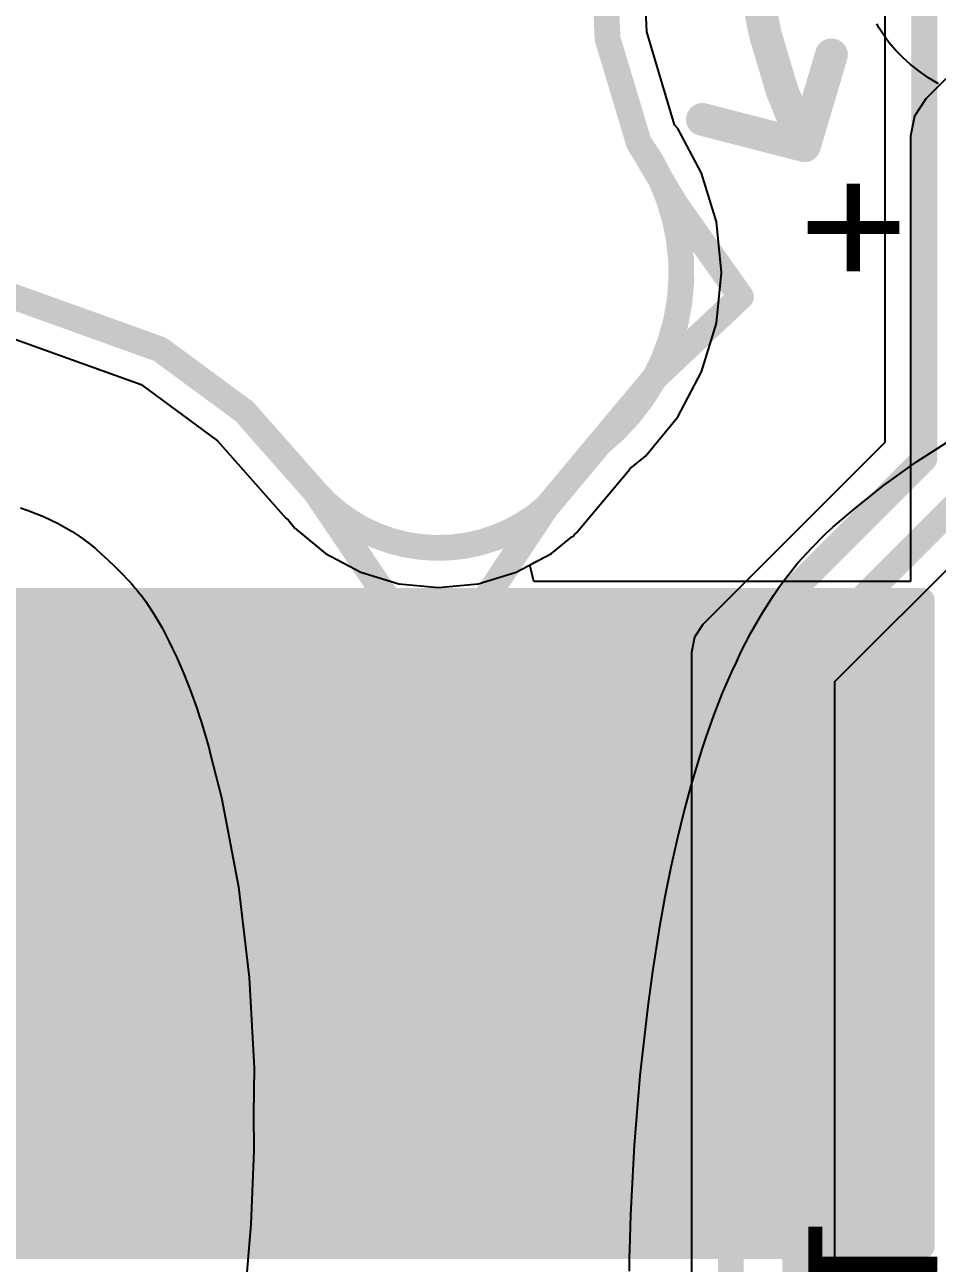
# Model space of a CAD drawing. Header units: inches. Extents: x -30 to 118, y 20 to 51.
# Drawn here: x 64.53 to 71.6, y 35.57 to 45.16 of the extents above; entities that cross this region are included whole.
import ezdxf

# ---------------------------------------------------------------- set-up
doc = ezdxf.new("R2010")
doc.units = ezdxf.units.IN
for name, color, linetype in [('Bottom Component Outline', 56, 'Continuous'), ('Bottom Courtyard', 56, 'Continuous'), ('Bottom Layer', 5, 'Continuous'), ('Bottom Overlay', 54, 'Continuous'), ('Bottom Solder', 6, 'Continuous'), ('Keep-Out Layer', 6, 'Continuous'), ('Mechanical 1', 6, 'Continuous'), ('Top Layer', 1, 'Continuous'), ('Top Overlay', 2, 'Continuous')]:
    doc.layers.add(name, color=color, linetype=linetype)
doc.styles.add('Arial', font='', dxfattribs={"height": 0.2})
doc.styles.get('Arial').set_extended_font_data('Arial')

# ---------------------------------------------------------------- blocks, each defined once
blk = doc.blocks.new('I___________________B_530')
at = {"layer": 'Bottom Layer'}
blk.add_hatch(color=5, dxfattribs=at).paths.add_polyline_path([(-13, 2.5), (13, 2.5), (13, -2.5), (-13, -2.5)])
at = {"layer": 'Bottom Solder'}
blk.add_hatch(color=6, dxfattribs=at).paths.add_polyline_path([(-13.05, 2.55), (13.05, 2.55), (13.05, -2.55), (-13.05, -2.55)])
at = {"layer": 'Bottom Component Outline'}
for points in [[(-13.081, 2.5, 0.2, 0.2, 0), (-13.081, -2.5, 0.2, 0.2, 0)], [(13.081, 2.5, 0.2, 0.2, 0), (-13.081, 2.5, 0.2, 0.2, 0)], [(13.081, -2.5, 0.2, 0.2, 0), (-13.081, -2.5, 0.2, 0.2, 0)]]:
    blk.add_lwpolyline(points, format="xyseb", dxfattribs=at)
for points in [[(-13.131, 2.5, 0.1, 0.1, 1), (-13.031, 2.5, 0.1, 0.1, 1)], [(-13.131, 2.5, 0.1, 0.1, 1), (-13.031, 2.5, 0.1, 0.1, 1)], [(-13.131, -2.5, 0.1, 0.1, 1), (-13.031, -2.5, 0.1, 0.1, 1)], [(-13.131, -2.5, 0.1, 0.1, 1), (-13.031, -2.5, 0.1, 0.1, 1)]]:
    blk.add_lwpolyline(points, format="xyseb", close=True, dxfattribs=at)
at = {"layer": 'Bottom Courtyard'}
for points in [[(13.081, 2.5, 0.2, 0.2, 0), (-13.081, 2.5, 0.2, 0.2, 0)], [(-13.081, 2.5, 0.2, 0.2, 0), (-13.081, -2.5, 0.2, 0.2, 0)], [(13.081, -2.5, 0.2, 0.2, 0), (-13.081, -2.5, 0.2, 0.2, 0)]]:
    blk.add_lwpolyline(points, format="xyseb", dxfattribs=at)
for points in [[(-13.131, 2.5, 0.1, 0.1, 1), (-13.031, 2.5, 0.1, 0.1, 1)], [(-13.131, 2.5, 0.1, 0.1, 1), (-13.031, 2.5, 0.1, 0.1, 1)], [(-13.131, -2.5, 0.1, 0.1, 1), (-13.031, -2.5, 0.1, 0.1, 1)], [(-13.131, -2.5, 0.1, 0.1, 1), (-13.031, -2.5, 0.1, 0.1, 1)]]:
    blk.add_lwpolyline(points, format="xyseb", close=True, dxfattribs=at)

msp = doc.modelspace()

# ---------------------------------------------------------------- linework, layer by layer
at = {"layer": 'Bottom Layer'}
for p, q in [((73.3559, 46.4327), (71.5116, 44.5884)), ((69.3485, 45.1073), (69.3072, 46.0942)), ((69.5644, 44.389), (69.3485, 45.1073)), ((71.5116, 44.5884), (71.4232, 44.4561)), ((71.4232, 44.4561), (71.3922, 44.3)), ((69.5882, 44.3599), (69.5644, 44.389)), ((69.7741, 44.0123), (69.5882, 44.3599)), ((71.3922, 44.3), (71.3922, 44.3)), ((71.3922, 44.3), (71.3922, 40.85)), ((69.8885, 43.6351), (69.7741, 44.0123)), ((69.9271, 43.2428), (69.8885, 43.6351)), ((69.8885, 42.8506), (69.9271, 43.2428)), ((69.7741, 42.4734), (69.8885, 42.8506)), ((69.5882, 42.1258), (69.7741, 42.4734)), ((69.3382, 41.8211), (69.5882, 42.1258)), ((69.2167, 41.7214), (69.3382, 41.8211)), ((68.8528, 41.285), (69.2162, 41.7205)), ((69.2162, 41.7205), (69.2167, 41.7214)), ((68.8041, 41.2267), (68.8527, 41.2849)), ((68.8527, 41.2849), (68.8527, 41.285)), ((68.8527, 41.285), (68.8528, 41.285)), ((68.8528, 41.285), (68.8528, 41.285)), ((68.61, 41.0672), (68.7673, 41.1963)), ((68.7673, 41.1963), (68.7685, 41.195)), ((68.7685, 41.195), (68.7856, 41.2064)), ((68.7856, 41.2064), (68.7918, 41.2158)), ((68.7918, 41.2158), (68.8041, 41.2267)), ((68.4412, 40.977), (68.61, 41.0672)), ((68.473, 40.85), (68.4412, 40.977)), ((71.3922, 40.85), (68.473, 40.85))]:
    msp.add_line(p, q, dxfattribs=at)
at = {"layer": 'Bottom Overlay'}
for points in [[(70.5714, 44.226, 0.254, 0.254, -0.221181), (70.5714, 48.234, 0.254, 0.254, 0)], [(70.5714, 44.226, 0.254, 0.254, 0), (70.78, 44.93, 0.254, 0.254, 0)], [(69.78, 44.43, 0.254, 0.254, 0), (70.5714, 44.226, 0.254, 0.254, 0)]]:
    msp.add_lwpolyline(points, format="xyseb", dxfattribs=at)
for points in [[(70.7165, 44.93, 0.127, 0.127, 1), (70.8435, 44.93, 0.127, 0.127, 1)], [(69.7165, 44.43, 0.127, 0.127, 1), (69.8435, 44.43, 0.127, 0.127, 1)], [(70.5079, 44.226, 0.127, 0.127, 1), (70.6349, 44.226, 0.127, 0.127, 1)], [(70.5079, 44.226, 0.127, 0.127, 1), (70.6349, 44.226, 0.127, 0.127, 1)], [(70.5079, 44.226, 0.127, 0.127, 1), (70.6349, 44.226, 0.127, 0.127, 1)]]:
    msp.add_lwpolyline(points, format="xyseb", close=True, dxfattribs=at)
at = {"layer": 'Keep-Out Layer'}
for points in [[(69.001, 46.0941, 0.2, 0.2, 0), (69.0445, 45.0561, 0.2, 0.2, 0)], [(69.0445, 45.0561, 0.2, 0.2, 0), (69.2865, 44.251, 0.2, 0.2, 0)], [(69.2865, 44.251, 0.2, 0.2, -0.401933), (68.9814, 41.9165, 0.2, 0.2, 0)], [(64.4007, 43.0702, 0.2, 0.2, 0), (65.5759, 42.6482, 0.2, 0.2, 0)], [(65.5759, 42.6482, 0.2, 0.2, 0), (66.2302, 42.1661, 0.2, 0.2, 0)], [(66.2302, 42.1661, 0.2, 0.2, 0), (66.7809, 41.5424, 0.2, 0.2, 0)], [(68.5693, 41.4227, 0.2, 0.2, 0), (68.9814, 41.9165, 0.2, 0.2, 0)], [(68.5693, 41.4227, 0.2, 0.2, -0.414214), (66.7809, 41.5424, 0.2, 0.2, 0)]]:
    msp.add_lwpolyline(points, format="xyseb", dxfattribs=at)
for points in [[(68.9945, 45.0561, 0.1, 0.1, 1), (69.0945, 45.0561, 0.1, 0.1, 1)], [(68.9945, 45.0561, 0.1, 0.1, 1), (69.0945, 45.0561, 0.1, 0.1, 1)], [(69.2365, 44.251, 0.1, 0.1, 1), (69.3365, 44.251, 0.1, 0.1, 1)], [(69.2365, 44.251, 0.1, 0.1, 1), (69.3365, 44.251, 0.1, 0.1, 1)], [(65.5259, 42.6482, 0.1, 0.1, 1), (65.6259, 42.6482, 0.1, 0.1, 1)], [(65.5259, 42.6482, 0.1, 0.1, 1), (65.6259, 42.6482, 0.1, 0.1, 1)], [(66.1802, 42.1661, 0.1, 0.1, 1), (66.2802, 42.1661, 0.1, 0.1, 1)], [(66.1802, 42.1661, 0.1, 0.1, 1), (66.2802, 42.1661, 0.1, 0.1, 1)], [(68.9314, 41.9165, 0.1, 0.1, 1), (69.0314, 41.9165, 0.1, 0.1, 1)], [(68.9314, 41.9165, 0.1, 0.1, 1), (69.0314, 41.9165, 0.1, 0.1, 1)], [(66.7309, 41.5424, 0.1, 0.1, 1), (66.8309, 41.5424, 0.1, 0.1, 1)], [(66.7309, 41.5424, 0.1, 0.1, 1), (66.8309, 41.5424, 0.1, 0.1, 1)], [(68.5193, 41.4227, 0.1, 0.1, 1), (68.6193, 41.4227, 0.1, 0.1, 1)], [(68.5193, 41.4227, 0.1, 0.1, 1), (68.6193, 41.4227, 0.1, 0.1, 1)]]:
    msp.add_lwpolyline(points, format="xyseb", close=True, dxfattribs=at)
at = {"layer": 'Mechanical 1'}
for points in [[(69.001, 46.0941, 0.2, 0.2, 0), (69.0445, 45.0561, 0.2, 0.2, 0)], [(69.0445, 45.0561, 0.2, 0.2, 0), (69.2865, 44.251, 0.2, 0.2, 0)], [(69.2865, 44.251, 0.2, 0.2, 0), (69.5706, 43.7737, 0.2, 0.2, 0)], [(69.5706, 43.7737, 0.2, 0.2, 0), (70.0786, 43.0562, 0.2, 0.2, 0)], [(64.4007, 43.0702, 0.2, 0.2, 0), (65.5759, 42.6482, 0.2, 0.2, 0)], [(69.3935, 42.4102, 0.2, 0.2, 0), (70.0786, 43.0562, 0.2, 0.2, 0)], [(65.5759, 42.6482, 0.2, 0.2, 0), (66.2302, 42.1661, 0.2, 0.2, 0)], [(68.5693, 41.4227, 0.2, 0.2, 0), (69.3935, 42.4102, 0.2, 0.2, 0)], [(66.2302, 42.1661, 0.2, 0.2, 0), (66.7809, 41.5424, 0.2, 0.2, 0)], [(66.7809, 41.5424, 0.2, 0.2, 0), (67.7219, 40.1522, 0.2, 0.2, 0)], [(67.7219, 40.1522, 0.2, 0.2, 0), (68.5693, 41.4227, 0.2, 0.2, 0)]]:
    msp.add_lwpolyline(points, format="xyseb", dxfattribs=at)
for points in [[(68.9945, 45.0561, 0.1, 0.1, 1), (69.0945, 45.0561, 0.1, 0.1, 1)], [(68.9945, 45.0561, 0.1, 0.1, 1), (69.0945, 45.0561, 0.1, 0.1, 1)], [(69.2365, 44.251, 0.1, 0.1, 1), (69.3365, 44.251, 0.1, 0.1, 1)], [(69.2365, 44.251, 0.1, 0.1, 1), (69.3365, 44.251, 0.1, 0.1, 1)], [(69.5206, 43.7737, 0.1, 0.1, 1), (69.6206, 43.7737, 0.1, 0.1, 1)], [(69.5206, 43.7737, 0.1, 0.1, 1), (69.6206, 43.7737, 0.1, 0.1, 1)], [(70.0286, 43.0562, 0.1, 0.1, 1), (70.1286, 43.0562, 0.1, 0.1, 1)], [(70.0286, 43.0562, 0.1, 0.1, 1), (70.1286, 43.0562, 0.1, 0.1, 1)], [(65.5259, 42.6482, 0.1, 0.1, 1), (65.6259, 42.6482, 0.1, 0.1, 1)], [(65.5259, 42.6482, 0.1, 0.1, 1), (65.6259, 42.6482, 0.1, 0.1, 1)], [(69.3435, 42.4102, 0.1, 0.1, 1), (69.4435, 42.4102, 0.1, 0.1, 1)], [(69.3435, 42.4102, 0.1, 0.1, 1), (69.4435, 42.4102, 0.1, 0.1, 1)], [(66.1802, 42.1661, 0.1, 0.1, 1), (66.2802, 42.1661, 0.1, 0.1, 1)], [(66.1802, 42.1661, 0.1, 0.1, 1), (66.2802, 42.1661, 0.1, 0.1, 1)], [(66.7309, 41.5424, 0.1, 0.1, 1), (66.8309, 41.5424, 0.1, 0.1, 1)], [(66.7309, 41.5424, 0.1, 0.1, 1), (66.8309, 41.5424, 0.1, 0.1, 1)], [(68.5193, 41.4227, 0.1, 0.1, 1), (68.6193, 41.4227, 0.1, 0.1, 1)], [(68.5193, 41.4227, 0.1, 0.1, 1), (68.6193, 41.4227, 0.1, 0.1, 1)], [(67.6719, 40.1522, 0.1, 0.1, 1), (67.7719, 40.1522, 0.1, 0.1, 1)], [(67.6719, 40.1522, 0.1, 0.1, 1), (67.7719, 40.1522, 0.1, 0.1, 1)]]:
    msp.add_lwpolyline(points, format="xyseb", close=True, dxfattribs=at)
at = {"layer": 'Top Layer'}
for p, q in [((71.1941, 48.4), (71.1941, 41.9267)), ((69.3485, 45.1073), (69.3072, 46.0942)), ((69.5644, 44.389), (69.3485, 45.1073)), ((69.5882, 44.3599), (69.5644, 44.389)), ((69.7741, 44.0123), (69.5882, 44.3599)), ((69.8885, 43.6351), (69.7741, 44.0123)), ((69.9271, 43.2428), (69.8885, 43.6351)), ((69.8885, 42.8506), (69.9271, 43.2428)), ((69.7741, 42.4734), (69.8885, 42.8506)), ((64.328, 42.7713), (65.4305, 42.3754)), ((69.5882, 42.1258), (69.7741, 42.4734)), ((65.4305, 42.3754), (66.0225, 41.9392)), ((69.3382, 41.8211), (69.5882, 42.1258)), ((66.0225, 41.9392), (66.5516, 41.34)), ((71.1941, 41.9267), (69.7837, 40.5163)), ((69.2167, 41.7214), (69.3382, 41.8211)), ((68.8528, 41.285), (69.2162, 41.7205)), ((69.2162, 41.7205), (69.2167, 41.7214)), ((70.8059, 40.0733), (72.2163, 41.4837)), ((66.5516, 41.34), (66.5691, 41.3267)), ((66.5691, 41.3267), (66.6213, 41.2631)), ((68.8041, 41.2267), (68.8527, 41.2849)), ((68.8527, 41.2849), (68.8527, 41.285)), ((68.8527, 41.285), (68.8528, 41.285)), ((68.8528, 41.285), (68.8528, 41.285)), ((66.6213, 41.2631), (66.8599, 41.0672)), ((68.61, 41.0672), (68.7673, 41.1963)), ((68.7673, 41.1963), (68.7685, 41.195)), ((68.7685, 41.195), (68.7856, 41.2064)), ((68.7856, 41.2064), (68.7918, 41.2158)), ((68.7918, 41.2158), (68.8041, 41.2267)), ((66.8599, 41.0672), (67.1322, 40.9217)), ((68.3377, 40.9217), (68.61, 41.0672)), ((67.1322, 40.9217), (67.4277, 40.832)), ((68.0422, 40.832), (68.3377, 40.9217)), ((67.4277, 40.832), (67.735, 40.8018)), ((67.735, 40.8018), (68.0422, 40.832)), ((69.7837, 40.5163), (69.7174, 40.4171)), ((69.7174, 40.4171), (69.6941, 40.3)), ((69.6941, 40.3), (69.6941, 40.3)), ((69.6941, 40.3), (69.6941, 34.9568)), ((70.8059, 31), (70.8059, 40.0733))]:
    msp.add_line(p, q, dxfattribs=at)
for points in [[(71.5, 41.8, 0.2, 0.2, 0), (71.5, 48.4, 0.2, 0.2, 0)], [(70, 40.3, 0.2, 0.2, 0), (71.5, 41.8, 0.2, 0.2, 0)], [(70.5, 40.2, 0.2, 0.2, 0), (72, 41.7, 0.2, 0.2, 0)], [(70, 31.2, 0.2, 0.2, 0), (70, 40.3, 0.2, 0.2, 0)], [(70.5, 31, 0.2, 0.2, 0), (70.5, 40.2, 0.2, 0.2, 0)]]:
    msp.add_lwpolyline(points, format="xyseb", dxfattribs=at)
for points in [[(71.45, 41.8, 0.1, 0.1, 1), (71.55, 41.8, 0.1, 0.1, 1)], [(71.45, 41.8, 0.1, 0.1, 1), (71.55, 41.8, 0.1, 0.1, 1)], [(69.95, 40.3, 0.1, 0.1, 1), (70.05, 40.3, 0.1, 0.1, 1)], [(69.95, 40.3, 0.1, 0.1, 1), (70.05, 40.3, 0.1, 0.1, 1)], [(70.45, 40.2, 0.1, 0.1, 1), (70.55, 40.2, 0.1, 0.1, 1)], [(70.45, 40.2, 0.1, 0.1, 1), (70.55, 40.2, 0.1, 0.1, 1)]]:
    msp.add_lwpolyline(points, format="xyseb", close=True, dxfattribs=at)
at = {"layer": 'Top Overlay'}
for p, q in [((71.1507, 45.1375), (71.1322, 45.1703)), ((71.1704, 45.1054), (71.1507, 45.1375)), ((71.1914, 45.0741), (71.1704, 45.1054)), ((71.2024, 45.0588), (71.1914, 45.0741)), ((71.226, 45.0267), (71.2024, 45.0588)), ((71.2774, 44.9659), (71.226, 45.0267)), ((71.3328, 44.9088), (71.2774, 44.9659)), ((71.3921, 44.8556), (71.3328, 44.9088)), ((71.4235, 44.8311), (71.3921, 44.8556)), ((71.4588, 44.8036), (71.4235, 44.8311)), ((71.5323, 44.7525), (71.4588, 44.8036)), ((71.6086, 44.7054), (71.5323, 44.7525)), ((71.4397, 41.7759), (71.7045, 41.946)), ((71.1842, 41.5923), (71.4397, 41.7759)), ((71.0613, 41.4939), (71.1842, 41.5923)), ((70.9583, 41.4123), (71.0266, 41.4671)), ((71.0266, 41.4671), (71.0613, 41.4939)), ((71.0613, 41.4939), (71.0613, 41.4939)), ((64.4945, 41.4188), (64.5548, 41.3997)), ((64.5548, 41.3997), (64.6724, 41.3532)), ((70.8909, 41.3562), (70.9583, 41.4123)), ((64.6724, 41.3532), (64.7863, 41.2983)), ((64.7863, 41.2983), (64.8961, 41.2355)), ((70.7341, 41.2181), (70.792, 41.2697)), ((70.792, 41.2697), (70.8246, 41.2989)), ((70.8246, 41.2989), (70.8909, 41.3562)), ((64.8961, 41.2355), (64.9486, 41.2003)), ((64.9486, 41.2003), (64.9748, 41.182)), ((64.9748, 41.182), (65.0258, 41.1437)), ((70.6242, 41.1087), (70.7341, 41.2181)), ((65.0258, 41.1437), (65.0754, 41.1036)), ((65.0754, 41.1036), (65.1236, 41.0618)), ((70.5205, 40.9934), (70.6242, 41.1087)), ((65.1236, 41.0618), (65.147, 41.04)), ((65.147, 41.04), (65.147, 41.04)), ((65.147, 41.04), (65.1738, 41.0157)), ((65.1738, 41.0157), (65.2263, 40.9658)), ((70.4233, 40.8726), (70.5205, 40.9934)), ((65.2263, 40.9658), (65.2775, 40.9146)), ((65.2775, 40.9146), (65.3275, 40.8621)), ((65.3275, 40.8621), (65.3518, 40.8353)), ((65.3518, 40.8353), (65.362, 40.8241)), ((65.362, 40.8241), (65.3819, 40.8012)), ((65.3819, 40.8012), (65.4013, 40.7779)), ((70.33, 40.7404), (70.3781, 40.8096)), ((70.3781, 40.8096), (70.4233, 40.8726)), ((65.4013, 40.7779), (65.4203, 40.7542)), ((65.4203, 40.7542), (65.4295, 40.7421)), ((65.4295, 40.7421), (65.4649, 40.6935)), ((65.4649, 40.6935), (65.5309, 40.5929)), ((70.2399, 40.5979), (70.33, 40.7404)), ((70.1561, 40.4516), (70.2399, 40.5979)), ((65.5309, 40.5929), (65.592, 40.4893)), ((65.592, 40.4893), (65.6481, 40.3829)), ((70.0787, 40.3018), (70.1561, 40.4516)), ((65.6481, 40.3829), (65.6735, 40.3284)), ((65.6735, 40.3284), (65.7041, 40.2642)), ((65.7041, 40.2642), (65.7609, 40.134)), ((70.005, 40.1441), (70.0433, 40.2253)), ((70.0433, 40.2253), (70.0787, 40.3018)), ((65.7609, 40.134), (65.8134, 40.002)), ((69.9339, 39.9792), (70.005, 40.1441)), ((65.8134, 40.002), (65.8615, 39.8683)), ((69.8681, 39.812), (69.9339, 39.9792)), ((65.8615, 39.8683), (65.8833, 39.8006)), ((65.8833, 39.8006), (65.8947, 39.7655)), ((65.8947, 39.7655), (65.9164, 39.6949)), ((69.8079, 39.6427), (69.8681, 39.812)), ((65.9164, 39.6949), (65.9369, 39.6239)), ((69.7806, 39.5572), (69.8079, 39.6427)), ((65.9369, 39.6239), (65.9562, 39.5527)), ((65.9562, 39.5527), (65.9653, 39.5169)), ((69.7488, 39.458), (69.7806, 39.5572)), ((65.9653, 39.5169), (66.0532, 39.1753)), ((69.6898, 39.2581), (69.7488, 39.458)), ((69.6357, 39.0569), (69.6898, 39.2581)), ((66.0532, 39.1753), (66.1836, 38.4821)), ((69.5863, 38.8544), (69.6357, 39.0569)), ((69.564, 38.7526), (69.5863, 38.8544)), ((69.5388, 38.6377), (69.564, 38.7526)), ((69.4925, 38.407), (69.5388, 38.6377)), ((66.1836, 38.4821), (66.2679, 37.7817)), ((69.4505, 38.1754), (69.4925, 38.407)), ((69.4129, 37.9431), (69.4505, 38.1754)), ((69.3962, 37.8266), (69.4129, 37.9431)), ((69.3585, 37.5586), (69.3962, 37.8266)), ((66.2679, 37.7817), (66.3057, 37.0773)), ((69.2985, 37.0205), (69.3585, 37.5586)), ((66.3057, 37.0773), (66.3013, 36.7247)), ((69.2538, 36.4809), (69.2985, 37.0205)), ((66.3013, 36.7247), (66.3027, 36.4388)), ((69.2245, 35.9403), (69.2538, 36.4809)), ((66.3027, 36.4388), (66.2799, 35.8675)), ((69.2176, 35.6697), (69.2245, 35.9403)), ((66.2799, 35.8675), (66.2316, 35.2978)), ((69.2137, 35.5061), (69.2161, 35.6152)), ((69.2161, 35.6152), (69.2176, 35.6697))]:
    msp.add_line(p, q, dxfattribs=at)

# ---------------------------------------------------------------- block references
at = {"rotation": 180}
msp.add_blockref('I___________________B_530', (58.4, 38.2), dxfattribs=at)

# ---------------------------------------------------------------- texts
at = {"layer": 'Bottom Overlay', "style": 'Arial', "text_generation_flag": 2}
for s, p in [('+', (70.4674, 43.184)), ('C1', (70.6002, 34.1335))]:
    msp.add_text(s, height=1, rotation=270, dxfattribs=at).set_placement(p)

doc.saveas('drawing.dxf')
